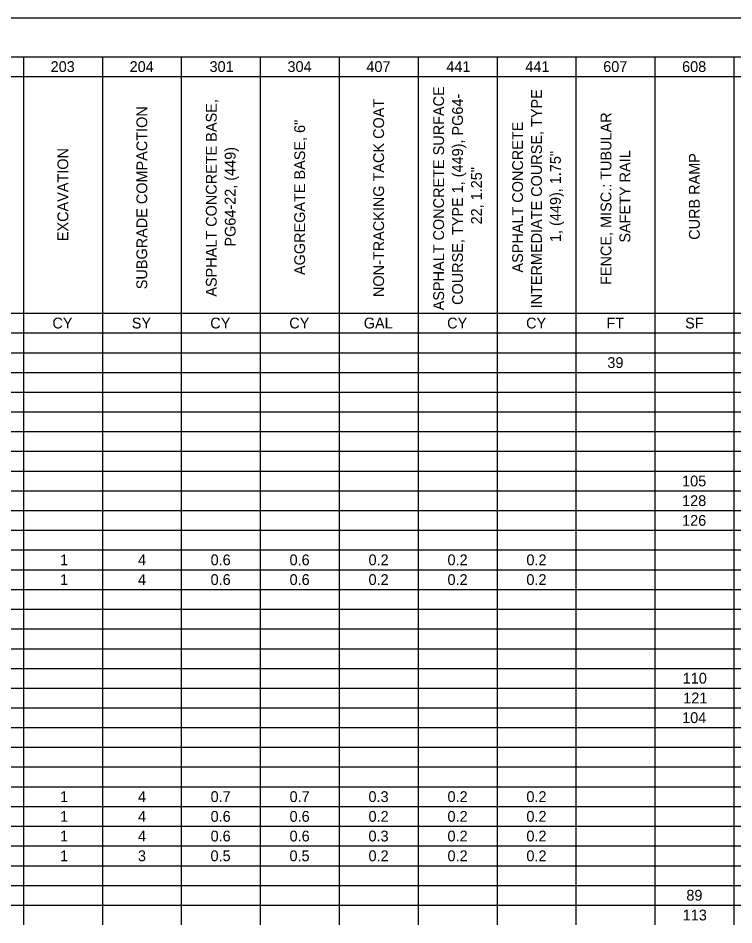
# Model space of a CAD drawing. Extents: x 0 to 34, y 0 to 22.
# Drawn here: x 17.04 to 26.31, y 10.25 to 22 of the extents above; entities that cross this region are included whole.
import ezdxf

# ---------------------------------------------------------------- set-up
doc = ezdxf.new("R2010")
doc.units = 0
for name, color, linetype in [('Default', 7, 'Continuous'), ('SH_Border', 7, 'Continuous'), ('SH_Cut_Line', 7, 'Continuous')]:
    doc.layers.add(name, color=color, linetype=linetype)

msp = doc.modelspace()

# ---------------------------------------------------------------- linework, layer by layer
at = {"layer": 'Default'}
for p, q in [((13.017, 21.5), (23.243, 21.5)), ((17.107, 21.5), (17.107, 21.244)), ((18.13, 21.5), (18.13, 21.244)), ((19.152, 21.5), (19.152, 21.244)), ((20.175, 21.5), (20.175, 21.244)), ((21.197, 21.5), (21.197, 21.244)), ((22.22, 21.5), (22.22, 21.244)), ((23.243, 21.5), (24.265, 21.5)), ((23.243, 21.5), (23.243, 21.244)), ((24.265, 21.5), (25.288, 21.5)), ((24.265, 21.5), (24.265, 21.244)), ((25.288, 21.5), (26.31, 21.5)), ((25.288, 21.5), (25.288, 21.244)), ((26.31, 21.5), (27.333, 21.5)), ((26.31, 21.5), (26.31, 21.244)), ((13.017, 21.244), (23.243, 21.244)), ((17.107, 21.244), (17.107, 20.989)), ((18.13, 21.244), (18.13, 20.989)), ((19.152, 21.244), (19.152, 20.989)), ((20.175, 21.244), (20.175, 20.989)), ((21.197, 21.244), (21.197, 20.989)), ((22.22, 21.244), (22.22, 20.989)), ((23.243, 21.244), (24.265, 21.244)), ((23.243, 21.244), (23.243, 20.989)), ((24.265, 21.244), (25.288, 21.244)), ((24.265, 21.244), (24.265, 20.989)), ((25.288, 21.244), (26.31, 21.244)), ((25.288, 21.244), (25.288, 20.989)), ((26.31, 21.244), (27.333, 21.244)), ((26.31, 21.244), (26.31, 20.989)), ((17.107, 20.989), (17.107, 20.733)), ((18.13, 20.989), (18.13, 20.733)), ((19.152, 20.989), (19.152, 20.733)), ((20.175, 20.989), (20.175, 20.733)), ((21.197, 20.989), (21.197, 20.733)), ((22.22, 20.989), (22.22, 20.733)), ((23.243, 20.989), (23.243, 20.733)), ((24.265, 20.989), (24.265, 20.733)), ((25.288, 20.989), (25.288, 20.733)), ((26.31, 20.989), (26.31, 20.733)), ((17.107, 20.733), (17.107, 20.222)), ((18.13, 20.733), (18.13, 20.222)), ((19.152, 20.733), (19.152, 20.222)), ((20.175, 20.733), (20.175, 20.222)), ((21.197, 20.733), (21.197, 20.222)), ((22.22, 20.733), (22.22, 20.222)), ((23.243, 20.733), (23.243, 20.222)), ((24.265, 20.733), (24.265, 20.222)), ((25.288, 20.733), (25.288, 20.222)), ((26.31, 20.733), (26.31, 20.222)), ((17.107, 20.222), (17.107, 19.966)), ((18.13, 20.222), (18.13, 19.966)), ((19.152, 20.222), (19.152, 19.966)), ((20.175, 20.222), (20.175, 19.966)), ((21.197, 20.222), (21.197, 19.966)), ((22.22, 20.222), (22.22, 19.966)), ((23.243, 20.222), (23.243, 19.966)), ((24.265, 20.222), (24.265, 19.966)), ((25.288, 20.222), (25.288, 19.966)), ((26.31, 20.222), (26.31, 19.966)), ((17.107, 19.966), (17.107, 19.71)), ((18.13, 19.966), (18.13, 19.71)), ((19.152, 19.966), (19.152, 19.71)), ((20.175, 19.966), (20.175, 19.71)), ((21.197, 19.966), (21.197, 19.71)), ((22.22, 19.966), (22.22, 19.71)), ((23.243, 19.966), (23.243, 19.71)), ((24.265, 19.966), (24.265, 19.71)), ((25.288, 19.966), (25.288, 19.71)), ((26.31, 19.966), (26.31, 19.71)), ((17.107, 19.71), (17.107, 19.199)), ((18.13, 19.71), (18.13, 19.199)), ((19.152, 19.71), (19.152, 19.199)), ((20.175, 19.71), (20.175, 19.199)), ((21.197, 19.71), (21.197, 19.199)), ((22.22, 19.71), (22.22, 19.199)), ((23.243, 19.71), (23.243, 19.199)), ((24.265, 19.71), (24.265, 19.199)), ((25.288, 19.71), (25.288, 19.199)), ((26.31, 19.71), (26.31, 19.199)), ((17.107, 19.199), (17.107, 18.943)), ((18.13, 19.199), (18.13, 18.943)), ((19.152, 19.199), (19.152, 18.943)), ((20.175, 19.199), (20.175, 18.943)), ((21.197, 19.199), (21.197, 18.943)), ((22.22, 19.199), (22.22, 18.943)), ((23.243, 19.199), (23.243, 18.943)), ((24.265, 19.199), (24.265, 18.943)), ((25.288, 19.199), (25.288, 18.943)), ((26.31, 19.199), (26.31, 18.943)), ((17.107, 18.943), (17.107, 18.688)), ((18.13, 18.943), (18.13, 18.688)), ((19.152, 18.943), (19.152, 18.688)), ((20.175, 18.943), (20.175, 18.688)), ((21.197, 18.943), (21.197, 18.688)), ((22.22, 18.943), (22.22, 18.688)), ((23.243, 18.943), (23.243, 18.688)), ((24.265, 18.943), (24.265, 18.688)), ((25.288, 18.943), (25.288, 18.688)), ((26.31, 18.943), (26.31, 18.688)), ((17.107, 18.688), (17.107, 18.432)), ((18.13, 18.688), (18.13, 18.432)), ((19.152, 18.688), (19.152, 18.432)), ((20.175, 18.688), (20.175, 18.432)), ((21.197, 18.688), (21.197, 18.432)), ((22.22, 18.688), (22.22, 18.432)), ((23.243, 18.688), (23.243, 18.432)), ((24.265, 18.688), (24.265, 18.432)), ((25.288, 18.688), (25.288, 18.432)), ((26.31, 18.688), (26.31, 18.432)), ((17.107, 18.432), (17.107, 18.177)), ((18.13, 18.432), (18.13, 18.177)), ((19.152, 18.432), (19.152, 18.177)), ((20.175, 18.432), (20.175, 18.177)), ((21.197, 18.432), (21.197, 18.177)), ((22.22, 18.432), (22.22, 18.177)), ((23.243, 18.432), (23.243, 18.177)), ((24.265, 18.432), (24.265, 18.177)), ((25.288, 18.432), (25.288, 18.177)), ((26.31, 18.432), (26.31, 18.177)), ((13.017, 18.177), (23.243, 18.177)), ((17.107, 18.177), (17.107, 17.665)), ((18.13, 18.177), (18.13, 17.665)), ((19.152, 18.177), (19.152, 17.665)), ((20.175, 18.177), (20.175, 17.665)), ((21.197, 18.177), (21.197, 17.665)), ((22.22, 18.177), (22.22, 17.665)), ((23.243, 18.177), (24.265, 18.177)), ((23.243, 18.177), (23.243, 17.665)), ((24.265, 18.177), (25.288, 18.177)), ((24.265, 18.177), (24.265, 17.665)), ((25.288, 18.177), (26.31, 18.177)), ((25.288, 18.177), (25.288, 17.665)), ((26.31, 18.177), (27.333, 18.177)), ((26.31, 18.177), (26.31, 17.665)), ((13.017, 17.921), (23.243, 17.921)), ((23.243, 17.921), (24.265, 17.921)), ((24.265, 17.921), (25.288, 17.921)), ((25.288, 17.921), (26.31, 17.921)), ((26.31, 17.921), (27.333, 17.921)), ((13.017, 17.665), (23.243, 17.665)), ((17.107, 17.665), (17.107, 17.41)), ((18.13, 17.665), (18.13, 17.41)), ((19.152, 17.665), (19.152, 17.41)), ((20.175, 17.665), (20.175, 17.41)), ((21.197, 17.665), (21.197, 17.41)), ((22.22, 17.665), (22.22, 17.41)), ((23.243, 17.665), (24.265, 17.665)), ((23.243, 17.665), (23.243, 17.41)), ((24.265, 17.665), (25.288, 17.665)), ((24.265, 17.665), (24.265, 17.41)), ((25.288, 17.665), (26.31, 17.665)), ((25.288, 17.665), (25.288, 17.41)), ((26.31, 17.665), (27.333, 17.665)), ((26.31, 17.665), (26.31, 17.41)), ((13.017, 17.41), (23.243, 17.41)), ((17.107, 17.41), (17.107, 16.387)), ((18.13, 17.41), (18.13, 16.387)), ((19.152, 17.41), (19.152, 16.387)), ((20.175, 17.41), (20.175, 16.387)), ((21.197, 17.41), (21.197, 16.387)), ((22.22, 17.41), (22.22, 16.387)), ((23.243, 17.41), (24.265, 17.41)), ((23.243, 17.41), (23.243, 16.387)), ((24.265, 17.41), (25.288, 17.41)), ((24.265, 17.41), (24.265, 16.387)), ((25.288, 17.41), (26.31, 17.41)), ((25.288, 17.41), (25.288, 16.387)), ((26.31, 17.41), (27.333, 17.41)), ((26.31, 17.41), (26.31, 16.387)), ((13.017, 17.154), (23.243, 17.154)), ((23.243, 17.154), (24.265, 17.154)), ((24.265, 17.154), (25.288, 17.154)), ((25.288, 17.154), (26.31, 17.154)), ((26.31, 17.154), (27.333, 17.154)), ((13.017, 16.898), (23.243, 16.898)), ((23.243, 16.898), (24.265, 16.898)), ((24.265, 16.898), (25.288, 16.898)), ((25.288, 16.898), (26.31, 16.898)), ((26.31, 16.898), (27.333, 16.898)), ((13.017, 16.643), (23.243, 16.643)), ((23.243, 16.643), (24.265, 16.643)), ((24.265, 16.643), (25.288, 16.643)), ((25.288, 16.643), (26.31, 16.643)), ((26.31, 16.643), (27.333, 16.643)), ((13.017, 16.387), (23.243, 16.387)), ((17.107, 16.387), (17.107, 15.62)), ((18.13, 16.387), (18.13, 15.62)), ((19.152, 16.387), (19.152, 15.62)), ((20.175, 16.387), (20.175, 15.62)), ((21.197, 16.387), (21.197, 15.62)), ((22.22, 16.387), (22.22, 15.62)), ((23.243, 16.387), (24.265, 16.387)), ((23.243, 16.387), (23.243, 15.62)), ((24.265, 16.387), (25.288, 16.387)), ((24.265, 16.387), (24.265, 15.62)), ((25.288, 16.387), (26.31, 16.387)), ((25.288, 16.387), (25.288, 15.62)), ((26.31, 16.387), (27.333, 16.387)), ((26.31, 16.387), (26.31, 15.62)), ((13.017, 16.131), (23.243, 16.131)), ((23.243, 16.131), (24.265, 16.131)), ((24.265, 16.131), (25.288, 16.131)), ((25.288, 16.131), (26.31, 16.131)), ((26.31, 16.131), (27.333, 16.131)), ((13.017, 15.876), (23.243, 15.876)), ((23.243, 15.876), (24.265, 15.876)), ((24.265, 15.876), (25.288, 15.876)), ((25.288, 15.876), (26.31, 15.876)), ((26.31, 15.876), (27.333, 15.876)), ((13.017, 15.62), (23.243, 15.62)), ((17.107, 15.62), (17.107, 15.109)), ((18.13, 15.62), (18.13, 15.109)), ((19.152, 15.62), (19.152, 15.109)), ((20.175, 15.62), (20.175, 15.109)), ((21.197, 15.62), (21.197, 15.109)), ((22.22, 15.62), (22.22, 15.109)), ((23.243, 15.62), (24.265, 15.62)), ((23.243, 15.62), (23.243, 15.109)), ((24.265, 15.62), (25.288, 15.62)), ((24.265, 15.62), (24.265, 15.109)), ((25.288, 15.62), (26.31, 15.62)), ((25.288, 15.62), (25.288, 15.109)), ((26.31, 15.62), (27.333, 15.62)), ((26.31, 15.62), (26.31, 15.109)), ((13.017, 15.364), (23.243, 15.364)), ((23.243, 15.364), (24.265, 15.364)), ((24.265, 15.364), (25.288, 15.364)), ((25.288, 15.364), (26.31, 15.364)), ((26.31, 15.364), (27.333, 15.364)), ((13.017, 15.109), (23.243, 15.109)), ((17.107, 15.109), (17.107, 14.853)), ((18.13, 15.109), (18.13, 14.853)), ((19.152, 15.109), (19.152, 14.853)), ((20.175, 15.109), (20.175, 14.853)), ((21.197, 15.109), (21.197, 14.853)), ((22.22, 15.109), (22.22, 14.853)), ((23.243, 15.109), (24.265, 15.109)), ((23.243, 15.109), (23.243, 14.853)), ((24.265, 15.109), (25.288, 15.109)), ((24.265, 15.109), (24.265, 14.853)), ((25.288, 15.109), (26.31, 15.109)), ((25.288, 15.109), (25.288, 14.853)), ((26.31, 15.109), (27.333, 15.109)), ((26.31, 15.109), (26.31, 14.853)), ((13.017, 14.853), (23.243, 14.853)), ((17.107, 14.853), (17.107, 14.342)), ((18.13, 14.853), (18.13, 14.342)), ((19.152, 14.853), (19.152, 14.342)), ((20.175, 14.853), (20.175, 14.342)), ((21.197, 14.853), (21.197, 14.342)), ((22.22, 14.853), (22.22, 14.342)), ((23.243, 14.853), (24.265, 14.853)), ((23.243, 14.853), (23.243, 14.342)), ((24.265, 14.853), (25.288, 14.853)), ((24.265, 14.853), (24.265, 14.342)), ((25.288, 14.853), (26.31, 14.853)), ((25.288, 14.853), (25.288, 14.342)), ((26.31, 14.853), (27.333, 14.853)), ((26.31, 14.853), (26.31, 14.342)), ((13.017, 14.597), (23.243, 14.597)), ((23.243, 14.597), (24.265, 14.597)), ((24.265, 14.597), (25.288, 14.597)), ((25.288, 14.597), (26.31, 14.597)), ((26.31, 14.597), (27.333, 14.597)), ((13.017, 14.342), (23.243, 14.342)), ((17.107, 14.342), (17.107, 14.086)), ((18.13, 14.342), (18.13, 14.086)), ((19.152, 14.342), (19.152, 14.086)), ((20.175, 14.342), (20.175, 14.086)), ((21.197, 14.342), (21.197, 14.086)), ((22.22, 14.342), (22.22, 14.086)), ((23.243, 14.342), (24.265, 14.342)), ((23.243, 14.342), (23.243, 14.086)), ((24.265, 14.342), (25.288, 14.342)), ((24.265, 14.342), (24.265, 14.086)), ((25.288, 14.342), (26.31, 14.342)), ((25.288, 14.342), (25.288, 14.086)), ((26.31, 14.342), (27.333, 14.342)), ((26.31, 14.342), (26.31, 14.086)), ((13.017, 14.086), (23.243, 14.086)), ((17.107, 14.086), (17.107, 13.319)), ((18.13, 14.086), (18.13, 13.319)), ((19.152, 14.086), (19.152, 13.319)), ((20.175, 14.086), (20.175, 13.319)), ((21.197, 14.086), (21.197, 13.319)), ((22.22, 14.086), (22.22, 13.319)), ((23.243, 14.086), (24.265, 14.086)), ((23.243, 14.086), (23.243, 13.319)), ((24.265, 14.086), (25.288, 14.086)), ((24.265, 14.086), (24.265, 13.319)), ((25.288, 14.086), (26.31, 14.086)), ((25.288, 14.086), (25.288, 13.319)), ((26.31, 14.086), (27.333, 14.086)), ((26.31, 14.086), (26.31, 13.319)), ((13.017, 13.83), (23.243, 13.83)), ((23.243, 13.83), (24.265, 13.83)), ((24.265, 13.83), (25.288, 13.83)), ((25.288, 13.83), (26.31, 13.83)), ((26.31, 13.83), (27.333, 13.83)), ((13.017, 13.575), (23.243, 13.575)), ((23.243, 13.575), (24.265, 13.575)), ((24.265, 13.575), (25.288, 13.575)), ((25.288, 13.575), (26.31, 13.575)), ((26.31, 13.575), (27.333, 13.575)), ((13.017, 13.319), (23.243, 13.319)), ((17.107, 13.319), (17.107, 12.808)), ((18.13, 13.319), (18.13, 12.808)), ((19.152, 13.319), (19.152, 12.808)), ((20.175, 13.319), (20.175, 12.808)), ((21.197, 13.319), (21.197, 12.808)), ((22.22, 13.319), (22.22, 12.808)), ((23.243, 13.319), (24.265, 13.319)), ((23.243, 13.319), (23.243, 12.808)), ((24.265, 13.319), (25.288, 13.319)), ((24.265, 13.319), (24.265, 12.808)), ((25.288, 13.319), (26.31, 13.319)), ((25.288, 13.319), (25.288, 12.808)), ((26.31, 13.319), (27.333, 13.319)), ((26.31, 13.319), (26.31, 12.808)), ((13.017, 13.063), (23.243, 13.063)), ((23.243, 13.063), (24.265, 13.063)), ((24.265, 13.063), (25.288, 13.063)), ((25.288, 13.063), (26.31, 13.063)), ((26.31, 13.063), (27.333, 13.063)), ((13.017, 12.808), (23.243, 12.808)), ((17.107, 12.808), (17.107, 12.041)), ((18.13, 12.808), (18.13, 12.041)), ((19.152, 12.808), (19.152, 12.041)), ((20.175, 12.808), (20.175, 12.041)), ((21.197, 12.808), (21.197, 12.041)), ((22.22, 12.808), (22.22, 12.041)), ((23.243, 12.808), (24.265, 12.808)), ((23.243, 12.808), (23.243, 12.041)), ((24.265, 12.808), (25.288, 12.808)), ((24.265, 12.808), (24.265, 12.041)), ((25.288, 12.808), (26.31, 12.808)), ((25.288, 12.808), (25.288, 12.041)), ((26.31, 12.808), (27.333, 12.808)), ((26.31, 12.808), (26.31, 12.041)), ((13.017, 12.552), (23.243, 12.552)), ((23.243, 12.552), (24.265, 12.552)), ((24.265, 12.552), (25.288, 12.552)), ((25.288, 12.552), (26.31, 12.552)), ((26.31, 12.552), (27.333, 12.552)), ((13.017, 12.297), (23.243, 12.297)), ((23.243, 12.297), (24.265, 12.297)), ((24.265, 12.297), (25.288, 12.297)), ((25.288, 12.297), (26.31, 12.297)), ((26.31, 12.297), (27.333, 12.297)), ((13.017, 12.041), (23.243, 12.041)), ((17.107, 12.041), (17.107, 11.53)), ((18.13, 12.041), (18.13, 11.53)), ((19.152, 12.041), (19.152, 11.53)), ((20.175, 12.041), (20.175, 11.53)), ((21.197, 12.041), (21.197, 11.53)), ((22.22, 12.041), (22.22, 11.53)), ((23.243, 12.041), (24.265, 12.041)), ((23.243, 12.041), (23.243, 11.53)), ((24.265, 12.041), (25.288, 12.041)), ((24.265, 12.041), (24.265, 11.53)), ((25.288, 12.041), (26.31, 12.041)), ((25.288, 12.041), (25.288, 11.53)), ((26.31, 12.041), (27.333, 12.041)), ((26.31, 12.041), (26.31, 11.53)), ((13.017, 11.785), (23.243, 11.785)), ((23.243, 11.785), (24.265, 11.785)), ((24.265, 11.785), (25.288, 11.785)), ((25.288, 11.785), (26.31, 11.785)), ((26.31, 11.785), (27.333, 11.785)), ((13.017, 11.53), (23.243, 11.53)), ((17.107, 11.53), (17.107, 10.763)), ((18.13, 11.53), (18.13, 10.763)), ((19.152, 11.53), (19.152, 10.763)), ((20.175, 11.53), (20.175, 10.763)), ((21.197, 11.53), (21.197, 10.763)), ((22.22, 11.53), (22.22, 10.763)), ((23.243, 11.53), (24.265, 11.53)), ((23.243, 11.53), (23.243, 10.763)), ((24.265, 11.53), (25.288, 11.53)), ((24.265, 11.53), (24.265, 10.763)), ((25.288, 11.53), (26.31, 11.53)), ((25.288, 11.53), (25.288, 10.763)), ((26.31, 11.53), (27.333, 11.53)), ((26.31, 11.53), (26.31, 10.763)), ((13.017, 11.274), (23.243, 11.274)), ((23.243, 11.274), (24.265, 11.274)), ((24.265, 11.274), (25.288, 11.274)), ((25.288, 11.274), (26.31, 11.274)), ((26.31, 11.274), (27.333, 11.274)), ((13.017, 11.018), (23.243, 11.018)), ((23.243, 11.018), (24.265, 11.018)), ((24.265, 11.018), (25.288, 11.018)), ((25.288, 11.018), (26.31, 11.018)), ((26.31, 11.018), (27.333, 11.018)), ((13.017, 10.763), (23.243, 10.763)), ((17.107, 10.763), (17.107, 10.251)), ((18.13, 10.763), (18.13, 10.251)), ((19.152, 10.763), (19.152, 10.251)), ((20.175, 10.763), (20.175, 10.251)), ((21.197, 10.763), (21.197, 10.251)), ((22.22, 10.763), (22.22, 10.251)), ((23.243, 10.763), (24.265, 10.763)), ((23.243, 10.763), (23.243, 10.251)), ((24.265, 10.763), (25.288, 10.763)), ((24.265, 10.763), (24.265, 10.251)), ((25.288, 10.763), (26.31, 10.763)), ((25.288, 10.763), (25.288, 10.251)), ((26.31, 10.763), (27.333, 10.763)), ((26.31, 10.763), (26.31, 10.251)), ((13.017, 10.507), (23.243, 10.507)), ((23.243, 10.507), (24.265, 10.507)), ((24.265, 10.507), (25.288, 10.507)), ((25.288, 10.507), (26.31, 10.507)), ((26.31, 10.507), (27.333, 10.507))]:
    msp.add_line(p, q, dxfattribs=at)
at = {"layer": 'SH_Border'}
msp.add_lwpolyline([(1.5, 21.5), (33.5, 21.5), (33.5, 0.5), (1.5, 0.5)], close=True, dxfattribs=at)
at = {"layer": 'SH_Cut_Line'}
msp.add_lwpolyline([(0, 0), (34, 0), (34, 22), (0, 22)], close=True, dxfattribs=at)

# ---------------------------------------------------------------- texts
at = {"layer": 'Default'}
for s, p in [('203', (17.46, 21.302)), ('204', (18.483, 21.302)), ('301', (19.518, 21.302)), ('304', (20.528, 21.302)), ('407', (21.55, 21.302)), ('441', (22.586, 21.302)), ('441', (23.609, 21.302)), ('607', (24.618, 21.302)), ('608', (25.64, 21.302)), ('CY', (17.483, 17.979)), ('SY', (18.511, 17.979)), ('CY', (19.528, 17.979)), ('CY', (20.551, 17.979)), ('GAL', (21.516, 17.979)), ('CY', (22.596, 17.979)), ('CY', (23.619, 17.979)), ('FT', (24.659, 17.979)), ('SF', (25.679, 17.979)), ('39', (24.672, 17.467)), ('105', (25.64, 15.933)), ('128', (25.64, 15.678)), ('126', (25.64, 15.422)), ('1', (17.582, 14.911)), ('4', (18.591, 14.911)), ('0.6', (19.532, 14.911)), ('0.6', (20.555, 14.911)), ('0.2', (21.578, 14.911)), ('0.2', (22.601, 14.911)), ('0.2', (23.623, 14.911)), ('1', (17.582, 14.655)), ('4', (18.591, 14.655)), ('0.6', (19.532, 14.655)), ('0.6', (20.555, 14.655)), ('0.2', (21.578, 14.655)), ('0.2', (22.601, 14.655)), ('0.2', (23.623, 14.655)), ('110', (25.648, 13.377)), ('121', (25.654, 13.121)), ('104', (25.641, 12.866)), ('0.7', (19.532, 11.843)), ('0.7', (20.555, 11.843)), ('0.3', (21.577, 11.843)), ('0.2', (22.601, 11.843)), ('0.2', (23.623, 11.843)), ('1', (17.582, 11.843)), ('4', (18.591, 11.843)), ('1', (17.582, 11.587)), ('4', (18.591, 11.587)), ('0.6', (19.532, 11.587)), ('0.6', (20.555, 11.587)), ('0.2', (21.578, 11.587)), ('0.2', (22.601, 11.587)), ('0.2', (23.623, 11.587)), ('1', (17.582, 11.332)), ('4', (18.591, 11.332)), ('0.6', (19.532, 11.332)), ('0.6', (20.555, 11.332)), ('0.3', (21.577, 11.332)), ('0.2', (22.601, 11.332)), ('0.2', (23.623, 11.332)), ('1', (17.582, 11.076)), ('3', (18.591, 11.076)), ('0.5', (19.531, 11.076)), ('0.5', (20.554, 11.076)), ('0.2', (21.578, 11.076)), ('0.2', (22.601, 11.076)), ('0.2', (23.623, 11.076)), ('89', (25.695, 10.565)), ('113', (25.648, 10.309))]:
    msp.add_text(s, height=0.14, dxfattribs=at).set_placement(p)
for s, p in [('ASPHALT CONCRETE SURFACE ', (22.556, 18.214)), ('INTERMEDIATE COURSE, TYPE ', (23.824, 18.239)), ('ASPHALT CONCRETE BASE, ', (19.611, 18.391)), ('NON-TRACKING TACK COAT', (21.779, 18.386)), ('COURSE, TYPE 1, (449), PG64-', (22.801, 18.284)), ('SUBGRADE COMPACTION', (18.711, 18.487)), ('FENCE, MISC.: TUBULAR ', (24.724, 18.543)), ('AGGREGATE BASE, 6"', (20.756, 18.671)), ('ASPHALT CONCRETE ', (23.579, 18.703)), ('EXCAVATION', (17.688, 19.11)), ('PG64-22, (449)', (19.856, 19.04)), ('1, (449), 1.75"', (24.069, 19.099)), ('SAFETY RAIL', (24.969, 19.091)), ('CURB RAMP', (25.869, 19.128)), ('22, 1.25"', (23.046, 19.327))]:
    msp.add_text(s, height=0.14, rotation=90, dxfattribs=at).set_placement(p)

doc.saveas('drawing.dxf')
